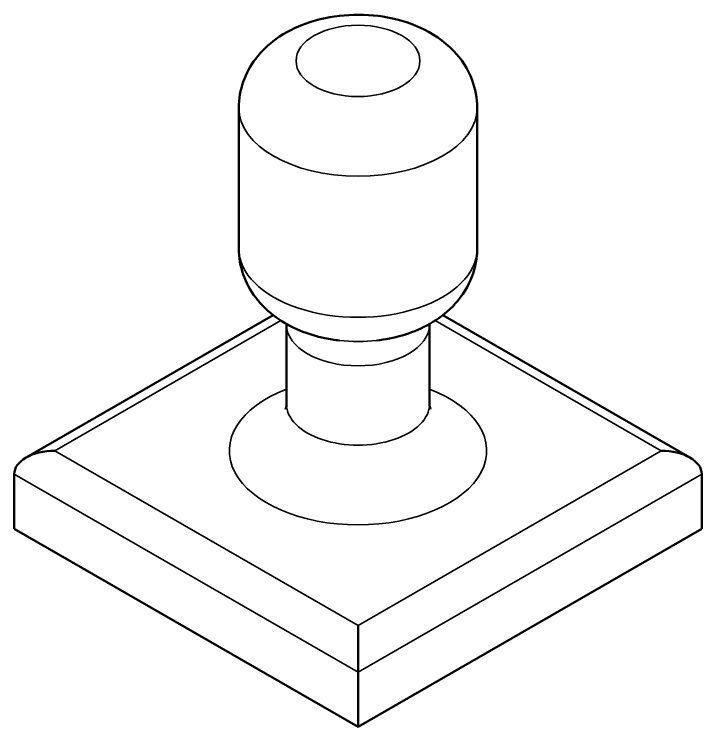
# Model space of a CAD drawing. Header units: millimetres. Extents: x 171 to 615, y 148 to 315.
# Drawn here: x 380.3 to 452.4, y 170.4 to 245.1 of the extents above; entities that cross this region are included whole.
import ezdxf

# ---------------------------------------------------------------- set-up
doc = ezdxf.new("R2010")
doc.units = ezdxf.units.MM
doc.layers.add('Visible (ANSI)', color=7, linetype='Continuous', lineweight=50)
doc.layers.add('Visible Narrow (ANSI)', color=7, linetype='Continuous', lineweight=35)

msp = doc.modelspace()

# ---------------------------------------------------------------- linework, layer by layer
at = {"layer": 'Visible (ANSI)'}
for p, q in [((403.8744, 235.27015), (403.8744, 220.48569)), ((428.8744, 235.27015), (428.8744, 220.48569)), ((407.48208, 213.51037), (381.5604, 198.58306)), ((451.18839, 198.58306), (425.26671, 213.51037)), ((408.8744, 204.20336), (408.8744, 212.51723)), ((423.8744, 204.20336), (423.8744, 212.51723)), ((380.31195, 191.1226), (380.31195, 196.84543)), ((452.43684, 191.1226), (452.43684, 196.84543)), ((416.3744, 170.35562), (380.31195, 191.1226)), ((452.43684, 191.1226), (416.3744, 170.35562)), ((416.3744, 176.07845), (416.3744, 180.97427)), ((416.3744, 170.35562), (416.3744, 176.07845))]:
    msp.add_line(p, q, dxfattribs=at)
for centre, major_axis, start_param, end_param in [((384.55459, 196.84543), (-4.24264, 0), 4.71238898, 6.28318531), ((448.1942, 196.84543), (4.24264, 0), 0, 1.57079633)]:
    msp.add_ellipse(centre, major_axis=major_axis, ratio=0.57809312, start_param=start_param, end_param=end_param, dxfattribs=at)
for points, knots in [([(403.8744, 235.27015), (403.8744, 236.19929), (404.03912, 237.12482), (404.64428, 238.87247), (405.09881, 239.67934), (406.25848, 241.21909), (406.99384, 241.89801), (408.77381, 243.18938), (409.84672, 243.71596), (412.23973, 244.56747), (413.575, 244.83796), (416.27369, 245.06641), (417.63645, 245.02205), (420.32347, 244.60645), (421.64778, 244.23727), (424.15559, 243.08797), (425.35608, 242.32336), (427.19665, 240.39088), (427.89995, 239.36774), (428.68482, 237.2547), (428.8744, 236.26492), (428.8744, 235.27015)], [3.92699082, 3.92699082, 3.92699082, 3.92699082, 4.12381205, 4.12381205, 4.33621665, 4.33621665, 4.59790472, 4.59790472, 4.94430227, 4.94430227, 5.35183752, 5.35183752, 5.76018319, 5.76018319, 6.16997882, 6.16997882, 6.56691145, 6.56691145, 6.85785974, 6.85785974, 7.06858347, 7.06858347, 7.06858347, 7.06858347]), ([(403.8744, 220.48569), (403.8744, 219.55655), (404.03912, 218.63102), (404.64428, 216.88337), (405.09881, 216.0765), (406.25848, 214.53674), (406.99384, 213.85783), (408.56446, 212.71834), (409.40708, 212.26756), (411.13124, 211.55121), (412.01438, 211.28646), (413.41097, 210.99277), (413.9158, 210.91166), (414.42295, 210.85355)], [2.35619449, 2.35619449, 2.35619449, 2.35619449, 2.55301572, 2.55301572, 2.76542032, 2.76542032, 3.02710839, 3.02710839, 3.30198669, 3.30198669, 3.57686499, 3.57686499, 3.73058599, 3.73058599, 3.73058599, 3.73058599]), ([(418.32584, 210.85355), (419.2327, 210.95746), (420.13208, 211.1343), (421.898, 211.65251), (422.7651, 211.99307), (424.44742, 212.88866), (425.26562, 213.44356), (426.78549, 214.87189), (427.49164, 215.75417), (428.45418, 217.71962), (428.75751, 218.74349), (428.86495, 220.03305), (428.8744, 220.25937), (428.8744, 220.48569)], [4.12339564, 4.12339564, 4.12339564, 4.12339564, 4.39827394, 4.39827394, 4.67315224, 4.67315224, 4.94803054, 4.94803054, 5.22290884, 5.22290884, 5.44984565, 5.44984565, 5.49778714, 5.49778714, 5.49778714, 5.49778714]), ([(408.8744, 204.20336), (408.8744, 203.92637), (408.77348, 203.67989), (408.75994, 203.65589), (408.75969, 203.65548), (408.75953, 203.6552)], [3.926990817, 3.926990817, 3.926990817, 3.926990817, 4.241150082, 4.241150082, 4.260176072, 4.260176072, 4.260176072, 4.260176072]), ([(423.98926, 203.6552), (423.98425, 203.66361), (423.97674, 203.67622), (423.92366, 203.80762), (423.8744, 204.00186), (423.8744, 204.20336)], [6.735398216, 6.735398216, 6.735398216, 6.735398216, 6.840045777, 6.840045777, 7.068583471, 7.068583471, 7.068583471, 7.068583471])]:
    msp.add_open_spline(points, degree=3, knots=knots, dxfattribs=at)
for points in [[(408.87271, 212.58883), (408.87383, 212.56511), (408.8744, 212.54117), (408.8744, 212.51723)], [(423.8744, 212.51723), (423.8744, 212.54117), (423.87496, 212.56511), (423.87608, 212.58883)]]:
    msp.add_open_spline(points, degree=3, dxfattribs=at)
at = {"layer": 'Visible Narrow (ANSI)'}
for p, q in [((384.55459, 199.29807), (408.26839, 212.95395)), ((424.4804, 212.95395), (448.1942, 199.29807)), ((416.3744, 180.97427), (384.55459, 199.29807)), ((448.1942, 199.29807), (416.3744, 180.97427)), ((380.31195, 196.84543), (416.3744, 176.07845)), ((416.3744, 176.07845), (452.43684, 196.84543))]:
    msp.add_line(p, q, dxfattribs=at)
msp.add_ellipse((416.3744, 240.17543), major_axis=(6.5, 0), ratio=0.5758617, dxfattribs=at)
for centre, major_axis, start_param, end_param in [((416.3744, 235.27015), (-12.5, 0), 0, 3.14159265), ((416.3744, 220.48569), (12.5, 0), 3.14159265, 6.28318531), ((416.3744, 212.51723), (-7.5, 0), 0, 3.14159265), ((416.3744, 216.50146), (-10, 0), 1.3743915, 1.76720115), ((416.3744, 199.29807), (-13.5, 0), 5.30141995, 10.40654332), ((416.3744, 204.20336), (7.5, 0), 3.14159265, 6.28318531)]:
    msp.add_ellipse(centre, major_axis=major_axis, ratio=0.5758617, start_param=start_param, end_param=end_param, dxfattribs=at)

doc.saveas('drawing.dxf')
